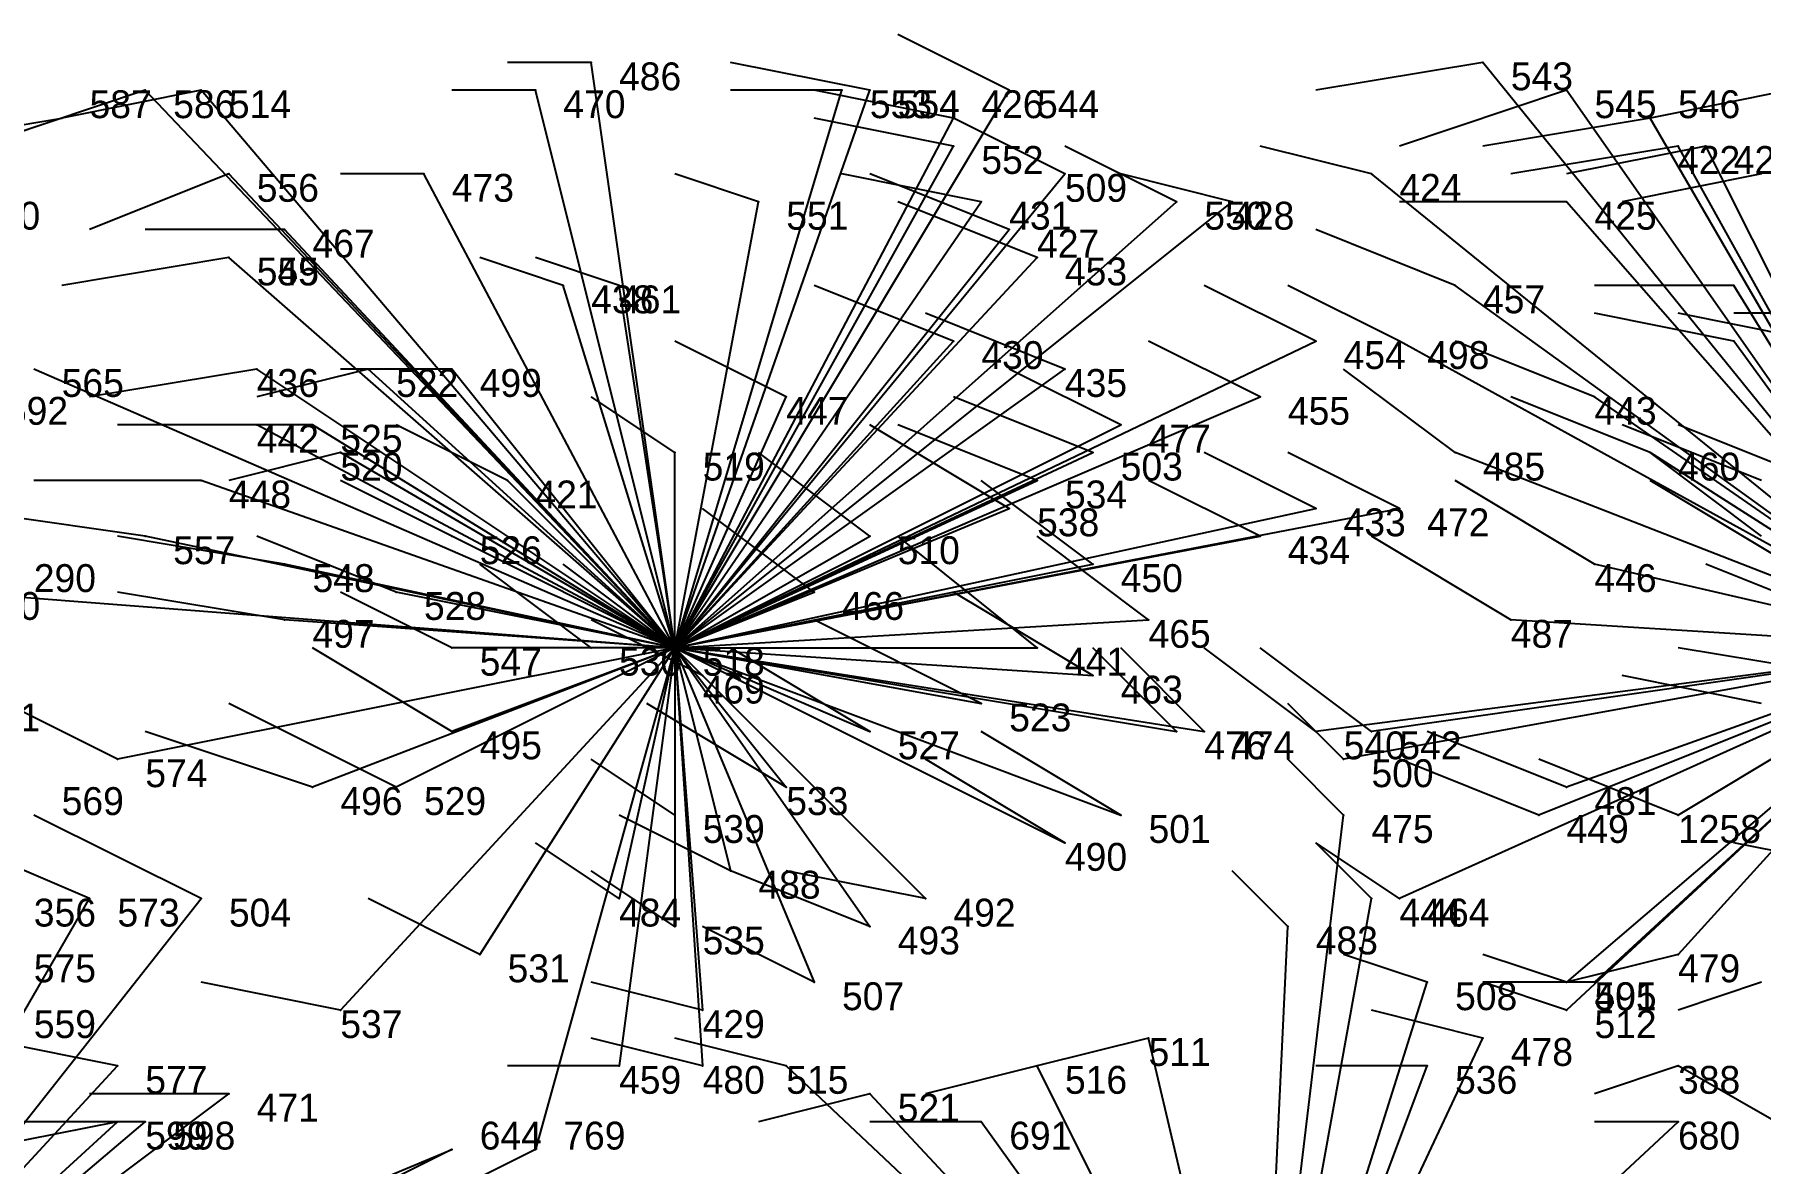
# Model space of a CAD drawing. Extents: x 13.668 to 13.876, y -34.05 to -33.931.
# Drawn here: x 13.737 to 13.799, y -33.9715 to -33.931 of the extents above; entities that cross this region are included whole.
import ezdxf

# ---------------------------------------------------------------- set-up
doc = ezdxf.new("R2010")
doc.units = 0
for name, color, linetype in [('Facilities', 3, 'CONTINUOUS'), ('Facilities_lines', 3, 'CONTINUOUS'), ('Normals', 1, 'CONTINUOUS'), ('Source_points', 5, 'CONTINUOUS'), ('Text', 3, 'CONTINUOUS')]:
    doc.layers.add(name, color=color, linetype=linetype)

msp = doc.modelspace()

# ---------------------------------------------------------------- linework, layer by layer
at = {"layer": 'Facilities', "color": 3}
msp.add_point((13.76, -33.953, -1.216), dxfattribs=at)
at = {"layer": 'Facilities_lines', "color": 3}
for p, q in [((13.76, -33.953, -1.216), (13.757, -33.932, -1.217)), ((13.806, -33.953, -1.214), (13.789, -33.932, -1.215)), ((13.76, -33.953, -1.216), (13.741, -33.933, -1.217)), ((13.76, -33.953, -1.216), (13.743, -33.933, -1.216)), ((13.76, -33.953, -1.216), (13.755, -33.933, -1.216)), ((13.76, -33.953, -1.216), (13.772, -33.933, -1.216)), ((13.76, -33.953, -1.216), (13.766, -33.933, -1.216)), ((13.76, -33.953, -1.216), (13.767, -33.933, -1.216)), ((13.806, -33.953, -1.214), (13.792, -33.933, -1.215)), ((13.714, -33.938, -1.218), (13.738, -33.934, -1.217)), ((13.76, -33.953, -1.216), (13.77, -33.934, -1.216)), ((13.806, -33.953, -1.214), (13.795, -33.934, -1.215)), ((13.76, -33.953, -1.216), (13.77, -33.935, -1.215)), ((13.806, -33.953, -1.214), (13.796, -33.935, -1.215)), ((13.806, -33.953, -1.214), (13.797, -33.935, -1.215)), ((13.76, -33.953, -1.216), (13.744, -33.936, -1.217)), ((13.76, -33.953, -1.216), (13.751, -33.936, -1.216)), ((13.76, -33.953, -1.216), (13.774, -33.936, -1.216)), ((13.806, -33.953, -1.214), (13.785, -33.936, -1.214)), ((13.76, -33.953, -1.216), (13.78, -33.937, -1.215)), ((13.76, -33.953, -1.216), (13.771, -33.937, -1.216)), ((13.76, -33.953, -1.216), (13.778, -33.937, -1.215)), ((13.76, -33.953, -1.216), (13.763, -33.937, -1.216)), ((13.806, -33.953, -1.214), (13.792, -33.937, -1.215)), ((13.76, -33.953, -1.216), (13.746, -33.938, -1.216)), ((13.76, -33.953, -1.216), (13.772, -33.938, -1.216)), ((13.76, -33.953, -1.216), (13.744, -33.939, -1.216)), ((13.76, -33.953, -1.216), (13.744, -33.939, -1.217)), ((13.76, -33.953, -1.216), (13.773, -33.939, -1.216)), ((13.76, -33.953, -1.216), (13.756, -33.94, -1.216)), ((13.76, -33.953, -1.216), (13.758, -33.94, -1.216)), ((13.806, -33.953, -1.214), (13.788, -33.94, -1.215)), ((13.806, -33.953, -1.214), (13.798, -33.94, -1.215)), ((13.76, -33.953, -1.216), (13.77, -33.942, -1.216)), ((13.76, -33.953, -1.216), (13.783, -33.942, -1.215)), ((13.806, -33.953, -1.214), (13.786, -33.942, -1.214)), ((13.806, -33.953, -1.214), (13.798, -33.942, -1.214)), ((13.76, -33.953, -1.216), (13.737, -33.943, -1.217)), ((13.76, -33.953, -1.216), (13.745, -33.943, -1.216)), ((13.76, -33.953, -1.216), (13.749, -33.943, -1.217)), ((13.76, -33.953, -1.216), (13.752, -33.943, -1.216)), ((13.76, -33.953, -1.216), (13.774, -33.943, -1.216)), ((13.76, -33.953, -1.216), (13.764, -33.944, -1.216)), ((13.76, -33.953, -1.216), (13.781, -33.944, -1.215)), ((13.806, -33.953, -1.214), (13.793, -33.944, -1.215)), ((13.76, -33.953, -1.216), (13.745, -33.945, -1.217)), ((13.76, -33.953, -1.216), (13.747, -33.945, -1.216)), ((13.76, -33.953, -1.216), (13.776, -33.945, -1.216)), ((13.76, -33.953, -1.216), (13.748, -33.946, -1.216)), ((13.76, -33.953, -1.216), (13.775, -33.946, -1.215)), ((13.76, -33.953, -1.216), (13.76, -33.946, -1.216)), ((13.806, -33.953, -1.214), (13.788, -33.946, -1.215)), ((13.806, -33.953, -1.214), (13.795, -33.946, -1.214)), ((13.76, -33.953, -1.216), (13.743, -33.947, -1.217)), ((13.76, -33.953, -1.216), (13.754, -33.947, -1.217)), ((13.76, -33.953, -1.216), (13.773, -33.947, -1.215)), ((13.76, -33.953, -1.216), (13.783, -33.948, -1.215)), ((13.76, -33.953, -1.216), (13.786, -33.948, -1.215)), ((13.76, -33.953, -1.216), (13.772, -33.948, -1.215)), ((13.76, -33.953, -1.216), (13.741, -33.949, -1.216)), ((13.76, -33.953, -1.216), (13.752, -33.949, -1.216)), ((13.76, -33.953, -1.216), (13.781, -33.949, -1.216)), ((13.76, -33.953, -1.216), (13.767, -33.949, -1.216)), ((13.76, -33.953, -1.216), (13.746, -33.95, -1.216)), ((13.76, -33.953, -1.216), (13.775, -33.95, -1.215)), ((13.806, -33.953, -1.214), (13.793, -33.95, -1.215)), ((13.76, -33.953, -1.216), (13.734, -33.951, -1.217)), ((13.76, -33.953, -1.216), (13.75, -33.951, -1.216)), ((13.76, -33.953, -1.216), (13.765, -33.951, -1.216)), ((13.76, -33.953, -1.216), (13.746, -33.952, -1.217)), ((13.76, -33.953, -1.216), (13.777, -33.952, -1.215)), ((13.806, -33.953, -1.214), (13.79, -33.952, -1.216)), ((13.76, -33.953, -1.216), (13.74, -33.957, -1.217)), ((13.76, -33.953, -1.216), (13.747, -33.958, -1.216)), ((13.76, -33.953, -1.216), (13.748, -33.966, -1.215)), ((13.76, -33.953, -1.216), (13.75, -33.958, -1.215)), ((13.76, -33.953, -1.216), (13.752, -33.956, -1.217)), ((13.76, -33.953, -1.216), (13.752, -33.953, -1.216)), ((13.76, -33.953, -1.216), (13.753, -33.964, -1.215)), ((13.76, -33.953, -1.216), (13.755, -33.971, -1.215)), ((13.76, -33.953, -1.216), (13.757, -33.953, -1.217)), ((13.76, -33.953, -1.216), (13.758, -33.968, -1.215)), ((13.76, -33.953, -1.216), (13.758, -33.962, -1.215)), ((13.76, -33.953, -1.216), (13.761, -33.954, -1.217)), ((13.76, -33.953, -1.216), (13.761, -33.966, -1.216)), ((13.76, -33.953, -1.216), (13.773, -33.953, -1.216)), ((13.76, -33.953, -1.216), (13.775, -33.954, -1.215)), ((13.76, -33.953, -1.216), (13.779, -33.956, -1.215)), ((13.76, -33.953, -1.216), (13.778, -33.956, -1.215)), ((13.76, -33.953, -1.216), (13.761, -33.968, -1.215)), ((13.76, -33.953, -1.216), (13.762, -33.961, -1.215)), ((13.76, -33.953, -1.216), (13.774, -33.96, -1.215)), ((13.76, -33.953, -1.216), (13.769, -33.962, -1.215)), ((13.76, -33.953, -1.216), (13.767, -33.963, -1.215)), ((13.76, -33.953, -1.216), (13.776, -33.959, -1.215)), ((13.76, -33.953, -1.216), (13.765, -33.965, -1.215)), ((13.76, -33.953, -1.216), (13.771, -33.955, -1.214)), ((13.76, -33.953, -1.216), (13.767, -33.956, -1.215)), ((13.76, -33.953, -1.216), (13.764, -33.958, -1.215)), ((13.76, -33.953, -1.216), (13.76, -33.963, -1.216)), ((13.76, -33.953, -1.216), (13.76, -33.959, -1.217)), ((13.806, -33.953, -1.214), (13.783, -33.956, -1.215)), ((13.806, -33.953, -1.214), (13.784, -33.957, -1.214)), ((13.806, -33.953, -1.214), (13.785, -33.956, -1.214)), ((13.806, -33.953, -1.214), (13.786, -33.962, -1.214)), ((13.806, -33.953, -1.214), (13.791, -33.959, -1.214)), ((13.806, -33.953, -1.214), (13.792, -33.958, -1.214)), ((13.806, -33.953, -1.214), (13.792, -33.965, -1.215)), ((13.806, -33.953, -1.214), (13.792, -33.966, -1.214)), ((13.806, -33.953, -1.214), (13.793, -33.965, -1.214)), ((13.806, -33.953, -1.214), (13.796, -33.964, -1.214)), ((13.806, -33.953, -1.214), (13.796, -33.959, -1.213)), ((13.781, -33.984, -1.215), (13.784, -33.959, -1.215)), ((13.728, -33.981, -1.217), (13.743, -33.962, -1.216)), ((13.728, -33.981, -1.217), (13.739, -33.962, -1.216)), ((13.781, -33.984, -1.215), (13.785, -33.962, -1.215)), ((13.781, -33.984, -1.215), (13.782, -33.963, -1.215)), ((13.781, -33.984, -1.215), (13.787, -33.965, -1.215)), ((13.781, -33.984, -1.215), (13.777, -33.967, -1.214)), ((13.781, -33.984, -1.215), (13.789, -33.967, -1.214)), ((13.728, -33.981, -1.217), (13.74, -33.968, -1.217)), ((13.781, -33.984, -1.215), (13.764, -33.968, -1.216)), ((13.781, -33.984, -1.215), (13.773, -33.968, -1.215)), ((13.781, -33.984, -1.215), (13.787, -33.968, -1.214)), ((13.838, -33.992, -1.213), (13.796, -33.968, -1.218)), ((13.728, -33.981, -1.217), (13.744, -33.969, -1.216)), ((13.781, -33.984, -1.215), (13.767, -33.969, -1.216)), ((13.728, -33.981, -1.217), (13.741, -33.97, -1.217)), ((13.728, -33.981, -1.217), (13.74, -33.97, -1.216)), ((13.781, -33.984, -1.215), (13.771, -33.97, -1.215)), ((13.781, -33.984, -1.215), (13.796, -33.97, -1.214)), ((13.728, -33.981, -1.217), (13.752, -33.971, -1.216))]:
    msp.add_line(p, q, dxfattribs=at)
at = {"layer": 'Normals', "color": 1}
for p, q in [((13.772, -33.933, -1.216), (13.768, -33.931, -1.116)), ((13.757, -33.932, -1.217), (13.754, -33.932, -1.117)), ((13.767, -33.933, -1.216), (13.762, -33.932, -1.116)), ((13.789, -33.932, -1.215), (13.783, -33.933, -1.115)), ((13.741, -33.933, -1.217), (13.735, -33.935, -1.117)), ((13.743, -33.933, -1.216), (13.738, -33.934, -1.116)), ((13.755, -33.933, -1.216), (13.752, -33.933, -1.116)), ((13.766, -33.933, -1.216), (13.762, -33.933, -1.116)), ((13.77, -33.934, -1.216), (13.765, -33.933, -1.116)), ((13.792, -33.933, -1.215), (13.786, -33.935, -1.115)), ((13.8, -33.933, -1.215), (13.795, -33.934, -1.115)), ((13.738, -33.934, -1.217), (13.732, -33.936, -1.117)), ((13.77, -33.935, -1.215), (13.765, -33.934, -1.115)), ((13.774, -33.936, -1.216), (13.77, -33.934, -1.116)), ((13.795, -33.934, -1.215), (13.789, -33.935, -1.115)), ((13.778, -33.937, -1.215), (13.774, -33.935, -1.115)), ((13.785, -33.936, -1.214), (13.781, -33.935, -1.114)), ((13.796, -33.935, -1.215), (13.79, -33.936, -1.115)), ((13.797, -33.935, -1.215), (13.792, -33.936, -1.115)), ((13.744, -33.936, -1.217), (13.739, -33.938, -1.117)), ((13.751, -33.936, -1.216), (13.748, -33.936, -1.116)), ((13.763, -33.937, -1.216), (13.76, -33.936, -1.116)), ((13.771, -33.937, -1.216), (13.766, -33.936, -1.116)), ((13.772, -33.938, -1.216), (13.767, -33.936, -1.116)), ((13.78, -33.937, -1.215), (13.776, -33.936, -1.115)), ((13.799, -33.936, -1.214), (13.794, -33.937, -1.114)), ((13.773, -33.939, -1.216), (13.768, -33.937, -1.116)), ((13.792, -33.937, -1.215), (13.786, -33.937, -1.115)), ((13.746, -33.938, -1.216), (13.741, -33.938, -1.116)), ((13.788, -33.94, -1.215), (13.783, -33.938, -1.115)), ((13.744, -33.939, -1.216), (13.738, -33.94, -1.116)), ((13.744, -33.939, -1.217), (13.738, -33.94, -1.117)), ((13.756, -33.94, -1.216), (13.753, -33.939, -1.116)), ((13.758, -33.94, -1.216), (13.755, -33.939, -1.116)), ((13.77, -33.942, -1.216), (13.765, -33.94, -1.116)), ((13.783, -33.942, -1.215), (13.779, -33.94, -1.115)), ((13.786, -33.942, -1.214), (13.782, -33.94, -1.114)), ((13.798, -33.94, -1.215), (13.793, -33.94, -1.115)), ((13.774, -33.943, -1.216), (13.769, -33.941, -1.116)), ((13.798, -33.942, -1.214), (13.793, -33.941, -1.114)), ((13.801, -33.942, -1.214), (13.796, -33.941, -1.114)), ((13.803, -33.941, -1.214), (13.798, -33.941, -1.114)), ((13.764, -33.944, -1.216), (13.76, -33.942, -1.116)), ((13.781, -33.944, -1.215), (13.777, -33.942, -1.115)), ((13.793, -33.944, -1.215), (13.788, -33.942, -1.115)), ((13.745, -33.943, -1.216), (13.739, -33.944, -1.116)), ((13.749, -33.943, -1.217), (13.745, -33.944, -1.117)), ((13.752, -33.943, -1.216), (13.748, -33.943, -1.116)), ((13.776, -33.945, -1.216), (13.772, -33.943, -1.116)), ((13.788, -33.946, -1.215), (13.784, -33.943, -1.115)), ((13.76, -33.946, -1.216), (13.757, -33.944, -1.116)), ((13.775, -33.946, -1.215), (13.77, -33.944, -1.115)), ((13.795, -33.946, -1.214), (13.79, -33.944, -1.114)), ((13.745, -33.945, -1.217), (13.74, -33.945, -1.117)), ((13.747, -33.945, -1.216), (13.742, -33.945, -1.116)), ((13.754, -33.947, -1.217), (13.75, -33.945, -1.117)), ((13.772, -33.948, -1.215), (13.767, -33.945, -1.115)), ((13.773, -33.947, -1.215), (13.768, -33.945, -1.115)), ((13.799, -33.947, -1.214), (13.794, -33.945, -1.114)), ((13.801, -33.947, -1.215), (13.796, -33.945, -1.115)), ((13.748, -33.946, -1.216), (13.744, -33.947, -1.116)), ((13.767, -33.949, -1.216), (13.763, -33.946, -1.116)), ((13.783, -33.948, -1.215), (13.779, -33.946, -1.115)), ((13.786, -33.948, -1.215), (13.782, -33.946, -1.115)), ((13.799, -33.949, -1.215), (13.795, -33.946, -1.115)), ((13.743, -33.947, -1.217), (13.737, -33.947, -1.117)), ((13.752, -33.949, -1.216), (13.748, -33.947, -1.116)), ((13.775, -33.95, -1.215), (13.771, -33.947, -1.115)), ((13.781, -33.949, -1.216), (13.777, -33.947, -1.116)), ((13.793, -33.95, -1.215), (13.788, -33.947, -1.115)), ((13.8, -33.95, -1.214), (13.795, -33.947, -1.114)), ((13.741, -33.949, -1.216), (13.734, -33.948, -1.116)), ((13.765, -33.951, -1.216), (13.761, -33.948, -1.116)), ((13.746, -33.95, -1.216), (13.74, -33.949, -1.116)), ((13.75, -33.951, -1.216), (13.745, -33.949, -1.116)), ((13.773, -33.953, -1.216), (13.768, -33.949, -1.116)), ((13.777, -33.952, -1.215), (13.773, -33.949, -1.115)), ((13.79, -33.952, -1.216), (13.785, -33.949, -1.116)), ((13.757, -33.953, -1.217), (13.753, -33.95, -1.117)), ((13.76, -33.953, -1.216), (13.756, -33.95, -1.116)), ((13.802, -33.952, -1.214), (13.797, -33.95, -1.114)), ((13.746, -33.952, -1.217), (13.74, -33.951, -1.117)), ((13.752, -33.953, -1.216), (13.748, -33.951, -1.116)), ((13.775, -33.954, -1.215), (13.77, -33.951, -1.115)), ((13.761, -33.954, -1.217), (13.757, -33.952, -1.117)), ((13.771, -33.955, -1.214), (13.765, -33.952, -1.114)), ((13.752, -33.956, -1.217), (13.747, -33.953, -1.117)), ((13.767, -33.956, -1.215), (13.762, -33.953, -1.115)), ((13.778, -33.956, -1.215), (13.775, -33.953, -1.115)), ((13.779, -33.956, -1.215), (13.776, -33.953, -1.115)), ((13.783, -33.956, -1.215), (13.779, -33.953, -1.115)), ((13.785, -33.956, -1.214), (13.781, -33.953, -1.114)), ((13.802, -33.954, -1.213), (13.796, -33.953, -1.113)), ((13.74, -33.957, -1.217), (13.734, -33.954, -1.117)), ((13.799, -33.955, -1.214), (13.794, -33.954, -1.114)), ((13.75, -33.958, -1.215), (13.744, -33.955, -1.115)), ((13.764, -33.958, -1.215), (13.759, -33.955, -1.115)), ((13.784, -33.957, -1.214), (13.782, -33.955, -1.114)), ((13.747, -33.958, -1.216), (13.741, -33.956, -1.116)), ((13.776, -33.959, -1.215), (13.771, -33.956, -1.115)), ((13.792, -33.958, -1.214), (13.787, -33.956, -1.114)), ((13.76, -33.959, -1.217), (13.757, -33.957, -1.117)), ((13.774, -33.96, -1.215), (13.769, -33.957, -1.115)), ((13.784, -33.959, -1.215), (13.782, -33.957, -1.115)), ((13.791, -33.959, -1.214), (13.786, -33.957, -1.114)), ((13.796, -33.959, -1.213), (13.791, -33.957, -1.113)), ((13.739, -33.962, -1.216), (13.732, -33.959, -1.116)), ((13.743, -33.962, -1.216), (13.737, -33.959, -1.116)), ((13.762, -33.961, -1.215), (13.758, -33.959, -1.115)), ((13.758, -33.962, -1.215), (13.755, -33.96, -1.115)), ((13.786, -33.962, -1.214), (13.783, -33.96, -1.114)), ((13.785, -33.962, -1.215), (13.783, -33.96, -1.115)), ((13.803, -33.961, -1.213), (13.798, -33.96, -1.113)), ((13.76, -33.963, -1.216), (13.757, -33.961, -1.116)), ((13.767, -33.963, -1.215), (13.762, -33.961, -1.115)), ((13.769, -33.962, -1.215), (13.764, -33.961, -1.115)), ((13.782, -33.963, -1.215), (13.78, -33.961, -1.115)), ((13.753, -33.964, -1.215), (13.749, -33.962, -1.115)), ((13.765, -33.965, -1.215), (13.761, -33.963, -1.115)), ((13.787, -33.965, -1.215), (13.784, -33.964, -1.115)), ((13.792, -33.965, -1.215), (13.789, -33.964, -1.115)), ((13.796, -33.964, -1.214), (13.792, -33.965, -1.114)), ((13.748, -33.966, -1.215), (13.743, -33.965, -1.115)), ((13.761, -33.966, -1.216), (13.757, -33.965, -1.116)), ((13.793, -33.965, -1.214), (13.789, -33.965, -1.114)), ((13.792, -33.966, -1.214), (13.789, -33.965, -1.114)), ((13.799, -33.965, -1.213), (13.796, -33.966, -1.113)), ((13.789, -33.967, -1.214), (13.785, -33.966, -1.114)), ((13.74, -33.968, -1.217), (13.735, -33.967, -1.117)), ((13.761, -33.968, -1.215), (13.757, -33.967, -1.115)), ((13.764, -33.968, -1.216), (13.76, -33.967, -1.116)), ((13.777, -33.967, -1.214), (13.773, -33.968, -1.114)), ((13.758, -33.968, -1.215), (13.754, -33.968, -1.115)), ((13.773, -33.968, -1.215), (13.769, -33.969, -1.115)), ((13.787, -33.968, -1.214), (13.783, -33.968, -1.114)), ((13.796, -33.968, -1.218), (13.793, -33.969, -1.118)), ((13.744, -33.969, -1.216), (13.739, -33.969, -1.116)), ((13.767, -33.969, -1.216), (13.763, -33.97, -1.116)), ((13.74, -33.97, -1.216), (13.735, -33.971, -1.116)), ((13.741, -33.97, -1.217), (13.736, -33.97, -1.117)), ((13.771, -33.97, -1.215), (13.767, -33.97, -1.115)), ((13.796, -33.97, -1.214), (13.793, -33.97, -1.114)), ((13.752, -33.971, -1.216), (13.748, -33.973, -1.116)), ((13.755, -33.971, -1.215), (13.751, -33.973, -1.115))]:
    msp.add_line(p, q, dxfattribs=at)
at = {"layer": 'Source_points', "color": 5}
for p in [(13.757, -33.932, -1.217), (13.789, -33.932, -1.215), (13.741, -33.933, -1.217), (13.743, -33.933, -1.216), (13.755, -33.933, -1.216), (13.766, -33.933, -1.216), (13.767, -33.933, -1.216), (13.772, -33.933, -1.216), (13.792, -33.933, -1.215), (13.738, -33.934, -1.217), (13.77, -33.934, -1.216), (13.795, -33.934, -1.215), (13.77, -33.935, -1.215), (13.796, -33.935, -1.215), (13.797, -33.935, -1.215), (13.744, -33.936, -1.217), (13.751, -33.936, -1.216), (13.774, -33.936, -1.216), (13.785, -33.936, -1.214), (13.763, -33.937, -1.216), (13.771, -33.937, -1.216), (13.778, -33.937, -1.215), (13.78, -33.937, -1.215), (13.792, -33.937, -1.215), (13.746, -33.938, -1.216), (13.772, -33.938, -1.216), (13.744, -33.939, -1.216), (13.744, -33.939, -1.217), (13.773, -33.939, -1.216), (13.756, -33.94, -1.216), (13.758, -33.94, -1.216), (13.788, -33.94, -1.215), (13.798, -33.94, -1.215), (13.77, -33.942, -1.216), (13.783, -33.942, -1.215), (13.786, -33.942, -1.214), (13.798, -33.942, -1.214), (13.745, -33.943, -1.216), (13.749, -33.943, -1.217), (13.752, -33.943, -1.216), (13.774, -33.943, -1.216), (13.764, -33.944, -1.216), (13.781, -33.944, -1.215), (13.793, -33.944, -1.215), (13.745, -33.945, -1.217), (13.747, -33.945, -1.216), (13.776, -33.945, -1.216), (13.748, -33.946, -1.216), (13.76, -33.946, -1.216), (13.775, -33.946, -1.215), (13.788, -33.946, -1.215), (13.795, -33.946, -1.214), (13.743, -33.947, -1.217), (13.754, -33.947, -1.217), (13.773, -33.947, -1.215), (13.772, -33.948, -1.215), (13.783, -33.948, -1.215), (13.786, -33.948, -1.215), (13.741, -33.949, -1.216), (13.752, -33.949, -1.216), (13.767, -33.949, -1.216), (13.781, -33.949, -1.216), (13.746, -33.95, -1.216), (13.775, -33.95, -1.215), (13.793, -33.95, -1.215), (13.75, -33.951, -1.216), (13.765, -33.951, -1.216), (13.746, -33.952, -1.217), (13.777, -33.952, -1.215), (13.79, -33.952, -1.216), (13.752, -33.953, -1.216), (13.757, -33.953, -1.217), (13.773, -33.953, -1.216), (13.761, -33.954, -1.217), (13.775, -33.954, -1.215), (13.771, -33.955, -1.214), (13.752, -33.956, -1.217), (13.767, -33.956, -1.215), (13.778, -33.956, -1.215), (13.779, -33.956, -1.215), (13.783, -33.956, -1.215), (13.785, -33.956, -1.214), (13.74, -33.957, -1.217), (13.784, -33.957, -1.214), (13.747, -33.958, -1.216), (13.75, -33.958, -1.215), (13.764, -33.958, -1.215), (13.792, -33.958, -1.214), (13.76, -33.959, -1.217), (13.776, -33.959, -1.215), (13.784, -33.959, -1.215), (13.791, -33.959, -1.214), (13.796, -33.959, -1.213), (13.774, -33.96, -1.215), (13.762, -33.961, -1.215), (13.739, -33.962, -1.216), (13.743, -33.962, -1.216), (13.758, -33.962, -1.215), (13.769, -33.962, -1.215), (13.785, -33.962, -1.215), (13.786, -33.962, -1.214), (13.76, -33.963, -1.216), (13.767, -33.963, -1.215), (13.782, -33.963, -1.215), (13.753, -33.964, -1.215), (13.796, -33.964, -1.214), (13.765, -33.965, -1.215), (13.787, -33.965, -1.215), (13.792, -33.965, -1.215), (13.793, -33.965, -1.214), (13.748, -33.966, -1.215), (13.761, -33.966, -1.216), (13.792, -33.966, -1.214), (13.777, -33.967, -1.214), (13.789, -33.967, -1.214), (13.74, -33.968, -1.217), (13.758, -33.968, -1.215), (13.761, -33.968, -1.215), (13.764, -33.968, -1.216), (13.773, -33.968, -1.215), (13.787, -33.968, -1.214), (13.796, -33.968, -1.218), (13.744, -33.969, -1.216), (13.767, -33.969, -1.216), (13.74, -33.97, -1.216), (13.741, -33.97, -1.217), (13.771, -33.97, -1.215), (13.796, -33.97, -1.214), (13.752, -33.971, -1.216), (13.755, -33.971, -1.215)]:
    msp.add_point(p, dxfattribs=at)

# ---------------------------------------------------------------- texts
at = {"layer": 'Text', "color": 3}
for s, p in [('486', (13.758, -33.933, -1.217)), ('543', (13.79, -33.933, -1.215)), ('587', (13.739, -33.934, -1.217)), ('586', (13.742, -33.934, -1.217)), ('514', (13.744, -33.934, -1.216)), ('470', (13.756, -33.934, -1.216)), ('553', (13.767, -33.934, -1.216)), ('554', (13.768, -33.934, -1.216)), ('426', (13.771, -33.934, -1.216)), ('544', (13.773, -33.934, -1.216)), ('545', (13.793, -33.934, -1.215)), ('546', (13.796, -33.934, -1.215)), ('552', (13.771, -33.936, -1.215)), ('422', (13.796, -33.936, -1.215)), ('423', (13.798, -33.936, -1.215)), ('556', (13.745, -33.937, -1.217)), ('473', (13.752, -33.937, -1.216)), ('509', (13.774, -33.937, -1.216)), ('424', (13.786, -33.937, -1.214)), ('590', (13.735, -33.938, -1.217)), ('551', (13.764, -33.938, -1.216)), ('431', (13.772, -33.938, -1.216)), ('550', (13.779, -33.938, -1.215)), ('428', (13.78, -33.938, -1.215)), ('425', (13.793, -33.938, -1.215)), ('467', (13.747, -33.939, -1.216)), ('427', (13.773, -33.939, -1.216)), ('549', (13.745, -33.94, -1.216)), ('555', (13.745, -33.94, -1.217)), ('453', (13.774, -33.94, -1.216)), ('438', (13.757, -33.941, -1.216)), ('461', (13.758, -33.941, -1.216)), ('457', (13.789, -33.941, -1.215)), ('430', (13.771, -33.943, -1.216)), ('454', (13.784, -33.943, -1.215)), ('498', (13.787, -33.943, -1.214)), ('565', (13.738, -33.944, -1.217)), ('436', (13.745, -33.944, -1.216)), ('522', (13.75, -33.944, -1.217)), ('499', (13.753, -33.944, -1.216)), ('435', (13.774, -33.944, -1.216)), ('592', (13.736, -33.945, -1.217)), ('447', (13.764, -33.945, -1.216)), ('455', (13.782, -33.945, -1.215)), ('443', (13.793, -33.945, -1.215)), ('442', (13.745, -33.946, -1.217)), ('525', (13.748, -33.946, -1.216)), ('477', (13.777, -33.946, -1.216)), ('520', (13.748, -33.947, -1.216)), ('519', (13.761, -33.947, -1.216)), ('503', (13.776, -33.947, -1.215)), ('485', (13.789, -33.947, -1.215)), ('460', (13.796, -33.947, -1.214)), ('448', (13.744, -33.948, -1.217)), ('421', (13.755, -33.948, -1.217)), ('534', (13.774, -33.948, -1.215)), ('538', (13.773, -33.949, -1.215)), ('433', (13.784, -33.949, -1.215)), ('472', (13.787, -33.949, -1.215)), ('557', (13.742, -33.95, -1.216)), ('526', (13.753, -33.95, -1.216)), ('510', (13.768, -33.95, -1.216)), ('434', (13.782, -33.95, -1.216)), ('290', (13.737, -33.951, -1.219)), ('548', (13.747, -33.951, -1.216)), ('450', (13.776, -33.951, -1.215)), ('446', (13.793, -33.951, -1.215)), ('580', (13.735, -33.952, -1.217)), ('528', (13.751, -33.952, -1.216)), ('466', (13.766, -33.952, -1.216)), ('497', (13.747, -33.953, -1.217)), ('465', (13.777, -33.953, -1.215)), ('487', (13.79, -33.953, -1.216)), ('547', (13.753, -33.954, -1.216)), ('530', (13.758, -33.954, -1.217)), ('518', (13.761, -33.954, -1.216)), ('441', (13.774, -33.954, -1.216)), ('469', (13.761, -33.955, -1.217)), ('463', (13.776, -33.955, -1.215)), ('361', (13.735, -33.956, -1.218)), ('523', (13.772, -33.956, -1.214)), ('495', (13.753, -33.957, -1.217)), ('527', (13.768, -33.957, -1.215)), ('476', (13.779, -33.957, -1.215)), ('474', (13.78, -33.957, -1.215)), ('540', (13.784, -33.957, -1.215)), ('542', (13.786, -33.957, -1.214)), ('574', (13.741, -33.958, -1.217)), ('500', (13.785, -33.958, -1.214)), ('569', (13.738, -33.959, -1.217)), ('496', (13.748, -33.959, -1.216)), ('529', (13.751, -33.959, -1.215)), ('533', (13.764, -33.959, -1.215)), ('481', (13.793, -33.959, -1.214)), ('539', (13.761, -33.96, -1.217)), ('501', (13.777, -33.96, -1.215)), ('475', (13.785, -33.96, -1.215)), ('449', (13.792, -33.96, -1.214)), ('1258', (13.796, -33.96, -1.213)), ('490', (13.774, -33.961, -1.215)), ('488', (13.763, -33.962, -1.215)), ('356', (13.737, -33.963, -1.218)), ('573', (13.74, -33.963, -1.216)), ('504', (13.744, -33.963, -1.216)), ('484', (13.758, -33.963, -1.215)), ('492', (13.77, -33.963, -1.215)), ('444', (13.786, -33.963, -1.215)), ('464', (13.787, -33.963, -1.214)), ('535', (13.761, -33.964, -1.216)), ('493', (13.768, -33.964, -1.215)), ('483', (13.783, -33.964, -1.215)), ('531', (13.754, -33.965, -1.215)), ('479', (13.796, -33.965, -1.214)), ('575', (13.737, -33.965, -1.217)), ('507', (13.766, -33.966, -1.215)), ('508', (13.788, -33.966, -1.215)), ('491', (13.793, -33.966, -1.214)), ('505', (13.793, -33.966, -1.215)), ('559', (13.737, -33.967, -1.217)), ('537', (13.748, -33.967, -1.215)), ('429', (13.761, -33.967, -1.216)), ('512', (13.793, -33.967, -1.214)), ('511', (13.777, -33.968, -1.214)), ('478', (13.79, -33.968, -1.214)), ('577', (13.741, -33.969, -1.217)), ('459', (13.758, -33.969, -1.215)), ('480', (13.761, -33.969, -1.215)), ('515', (13.764, -33.969, -1.216)), ('516', (13.774, -33.969, -1.215)), ('536', (13.788, -33.969, -1.214)), ('388', (13.796, -33.969, -1.218)), ('471', (13.745, -33.97, -1.216)), ('521', (13.768, -33.97, -1.216)), ('599', (13.741, -33.971, -1.216)), ('598', (13.742, -33.971, -1.217)), ('644', (13.753, -33.971, -1.216)), ('769', (13.756, -33.971, -1.215)), ('691', (13.772, -33.971, -1.215)), ('680', (13.796, -33.971, -1.214))]:
    msp.add_text(s, height=0.001, dxfattribs=at).set_placement(p)

doc.saveas('drawing.dxf')
